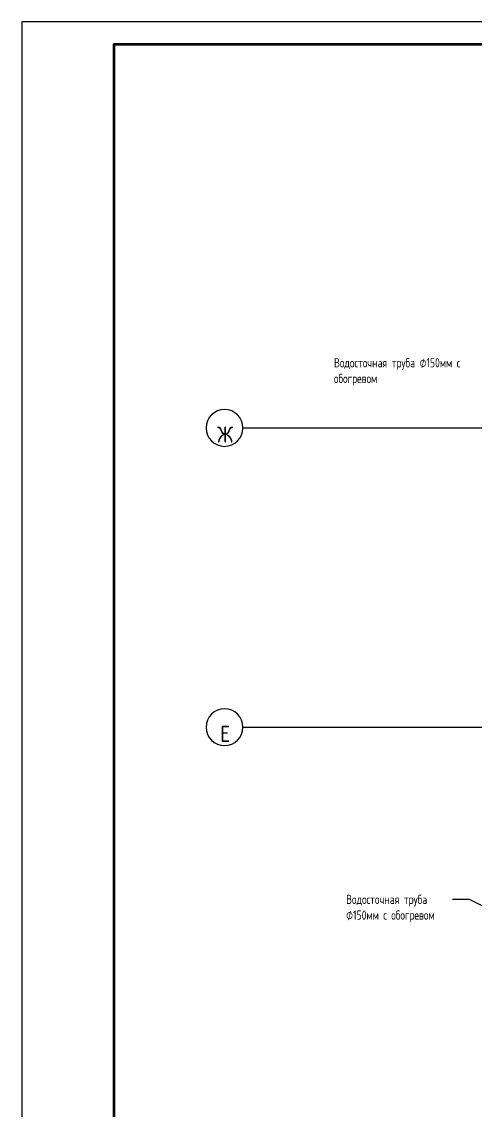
# Model space of a CAD drawing. Header units: millimetres. Extents: x -10178924 to 11692288, y -947381 to 58396.
# Drawn here: x -18603 to -8754, y -536298 to -512657 of the extents above; entities that cross this region are included whole.
import ezdxf

# ---------------------------------------------------------------- set-up
doc = ezdxf.new("R2010")
doc.units = ezdxf.units.MM
doc.linetypes.add('ADSK_Линия сетки', pattern=[25, 20, -2.5, 0, -2.5])
for name, color, linetype, lineweight in [('_0', 7, 'Continuous', 25), ('Аннотация', 7, 'Continuous', 18), ('Оси', 253, 'Continuous', 9)]:
    doc.layers.add(name, color=color, linetype=linetype, lineweight=lineweight)
doc.layers.add('PDF _Ramka', color=7, linetype='Continuous')
doc.styles.add('GOST Common', font='GOST_Common.ttf', dxfattribs={"width": 0.9, "height": 350})
doc.styles.add('GOST Common_3', font='GOST_Common.ttf', dxfattribs={"width": 0.8, "height": 350})

# ---------------------------------------------------------------- blocks, each defined once
blk = doc.blocks.new('Ось сетки - Круг_Ø8 мм-8258-План кровли АР')
at = {"layer": 'Оси', "lineweight": 20}
for start, end in [(360, 180), (180, 360)]:
    blk.add_arc((0, 0), 4, start, end, dxfattribs=at)
blk = doc.blocks.new('Кровля')
at = {"layer": 'Аннотация', "lineweight": 9}
for p, q in [((-9137, 32800), (-9249, 32800)), ((-8878, 32800), (-9137, 32800)), ((-7354, 32028), (-8878, 32800))]:
    blk.add_line(p, q, dxfattribs=at)
at = {"layer": 'Оси', "linetype": 'ADSK_Линия сетки'}
for p, q in [((-13798, 43045), (56005, 43045)), ((-13798, 36545), (56005, 36545))]:
    blk.add_line(p, q, dxfattribs=at)
at = {"layer": 'Оси', "lineweight": 20, "xscale": 99.99999999999993, "yscale": 99.99999999999993, "zscale": 99.99999999999993, "rotation": 269.9999999999994}
for p in [(-14198, 43045), (-14198, 36545)]:
    blk.add_blockref('Ось сетки - Круг_Ø8 мм-8258-План кровли АР', p, dxfattribs=at)
at = {"layer": 'Аннотация', "lineweight": 9, "char_height": 200, "attachment_point": 1, "line_spacing_factor": 1.022766, "style": 'GOST Common_3'}
for insert, width in [((-11822, 44560), 3244.5), ((-11558, 32905), 2422.8)]:
    blk.add_mtext('\\pxt1.8,3.6,5.4,7.2,9,10.8,12.6,14.4,16.2,18,19.8,21.6,23.4,25.2,27,28.8,30.6,32.4,34.2,36,37.8,39.6,41.4,43.2,45,46.8,48.6,50.4,52.2,54,55.8,57.6;{Водосточная труба ⌀150мм с обогревом}', dxfattribs=dict(at, insert=insert, width=width))
at = {"layer": 'Оси', "char_height": 350, "attachment_point": 5, "line_spacing_factor": 1.022766, "style": 'GOST Common'}
for s, insert, width in [('\\pxqc,t0.25714,0.51429,0.77143,1.02857,1.28571,1.54286,1.8,2.05714,2.31429,2.57143,2.82857,3.08571,3.34286,3.6,3.85714,4.11429,4.37143,4.62857,4.88571,5.14286,5.4,5.65714,5.91429,6.17143,6.42857,6.68571,6.94286,7.2,7.45714,7.71429,7.97143,8.22857;{Ж}', (-14184, 42902), 327.6), ('\\pxqc,t0.25714,0.51429,0.77143,1.02857,1.28571,1.54286,1.8,2.05714,2.31429,2.57143,2.82857,3.08571,3.34286,3.6,3.85714,4.11429,4.37143,4.62857,4.88571,5.14286,5.4,5.65714,5.91429,6.17143,6.42857,6.68571,6.94286,7.2,7.45714,7.71429,7.97143,8.22857;{Е}', (-14184, 36402), 232.2)]:
    blk.add_mtext(s, dxfattribs=dict(at, insert=insert, width=width))
blk = doc.blocks.new('Рамка')
at = {"layer": 'PDF _Ramka', "lineweight": 20}
blk.add_lwpolyline([(100287, -596749), (100287, -512657), (-18603, -512657), (-18603, -596749)], close=True, dxfattribs=at)
at = {"layer": 'PDF _Ramka', "lineweight": 40}
blk.add_lwpolyline([(99787, -513153), (-16604, -513153), (-16604, -596246), (99787, -596246)], close=True, dxfattribs=at)

msp = doc.modelspace()

# ---------------------------------------------------------------- block references
msp.add_blockref('Кровля', (0, -564523.7))
at = {"layer": '_0'}
msp.add_blockref('Рамка', (0, 0), dxfattribs=at)

doc.saveas('drawing.dxf')
